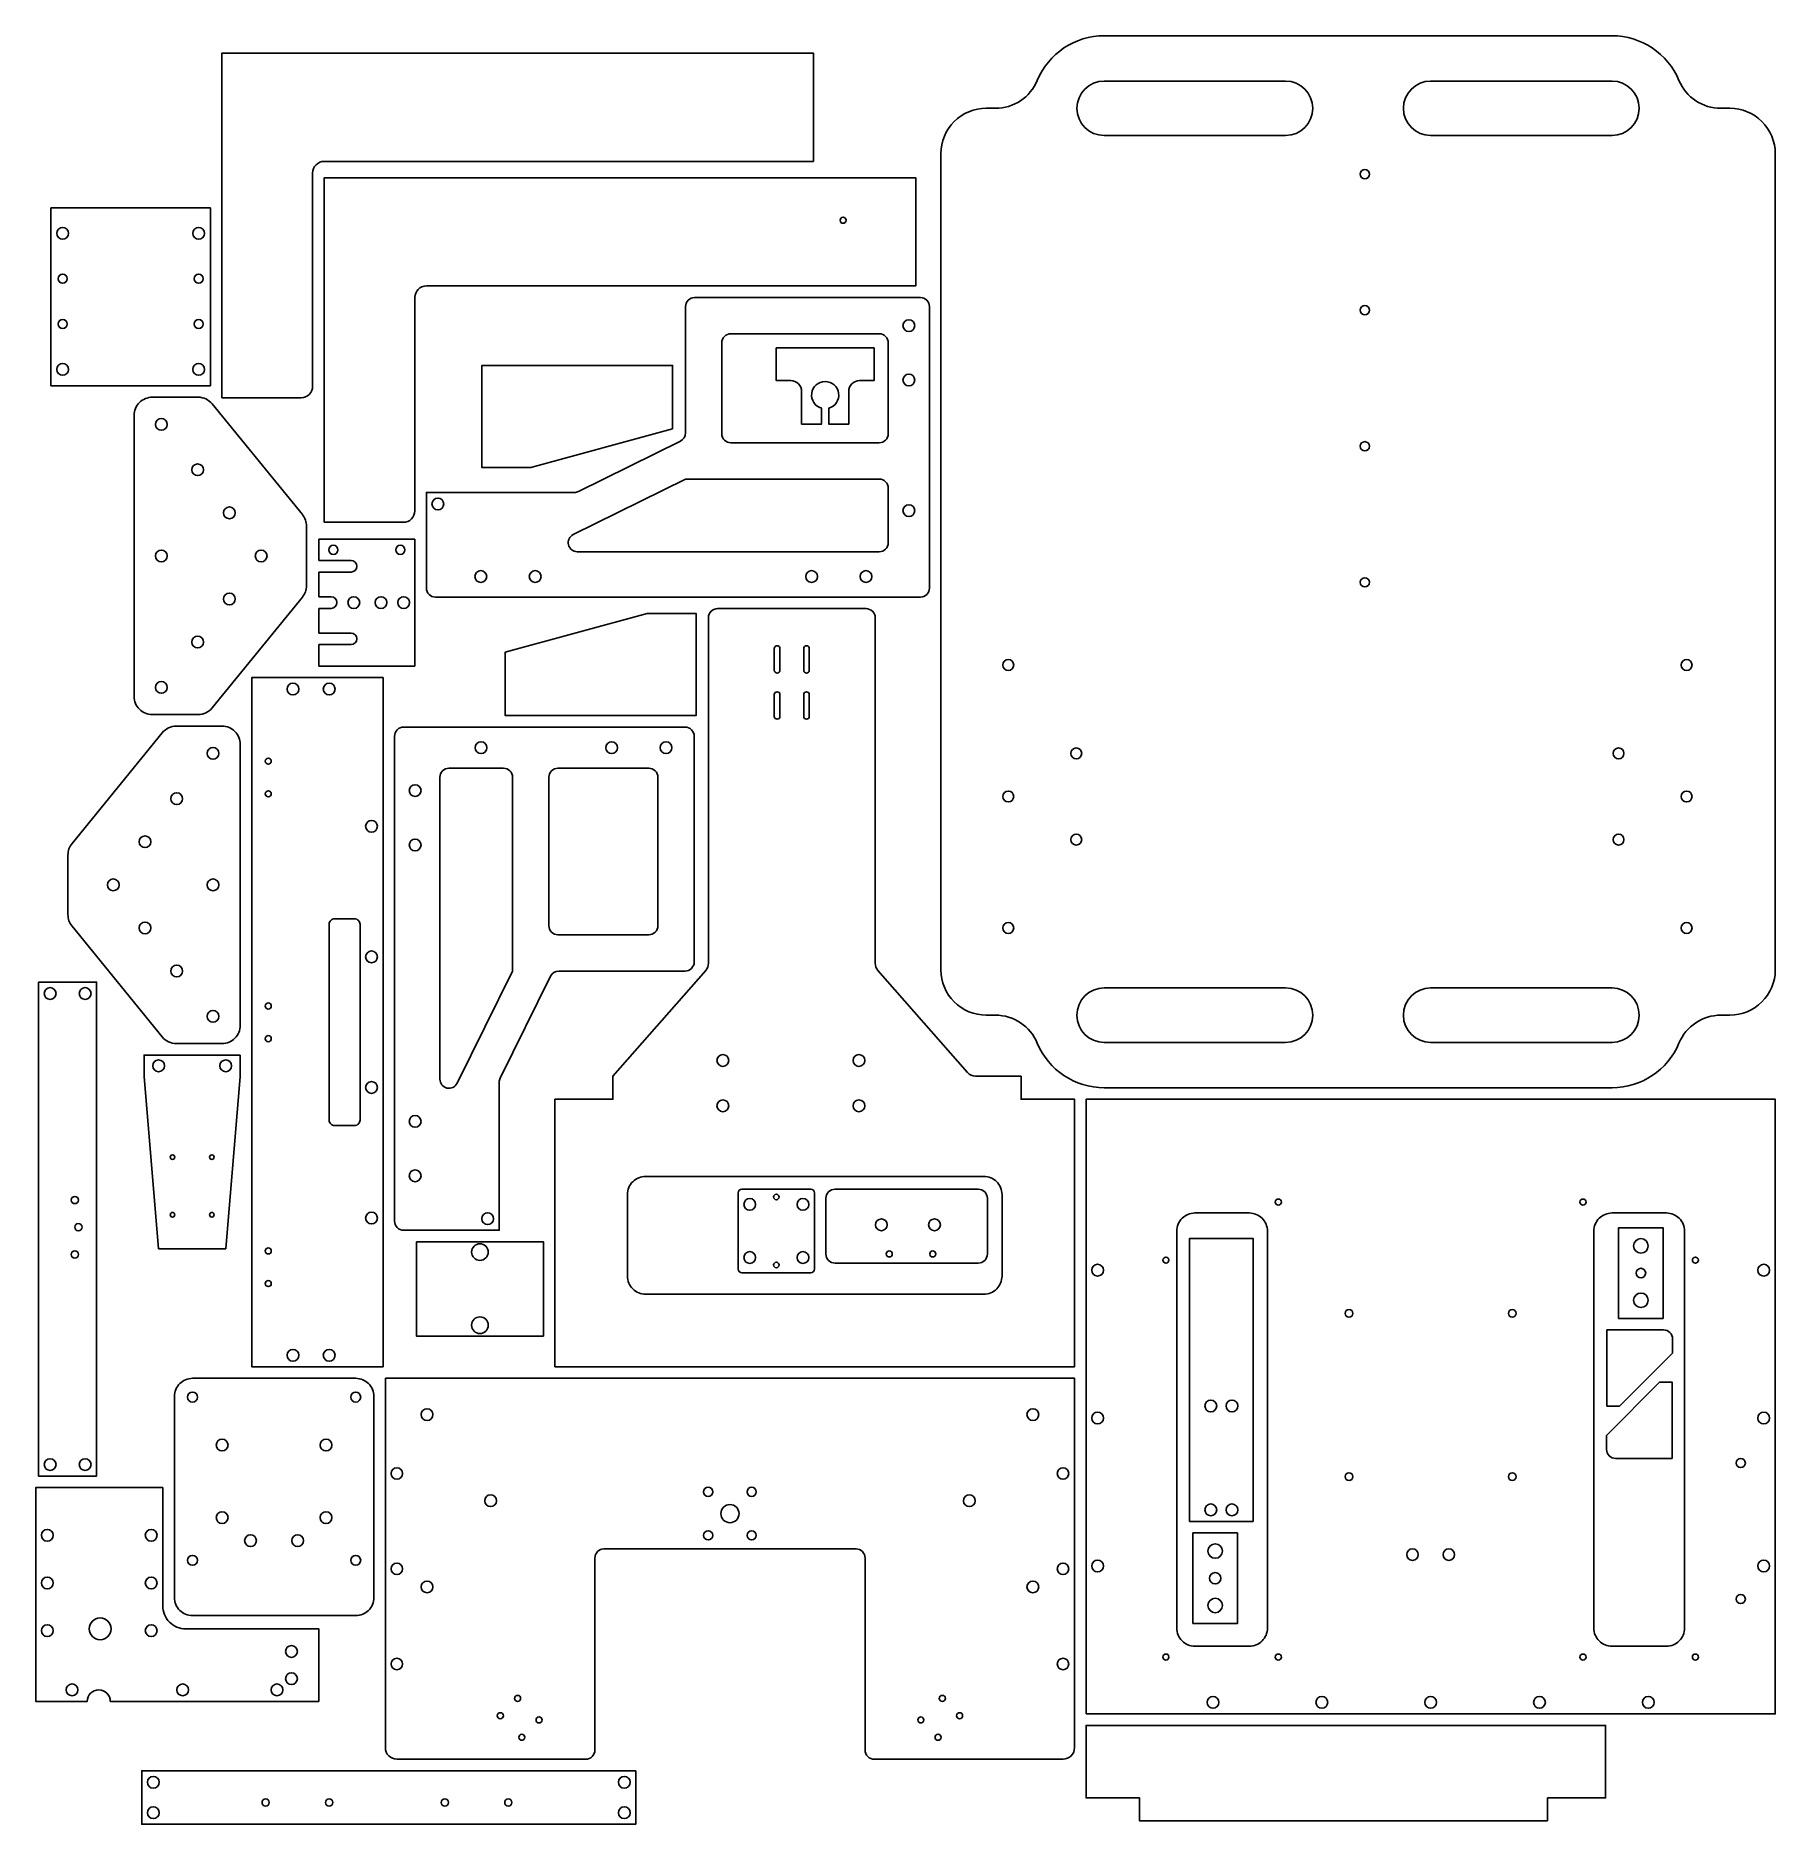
# Model space of a CAD drawing. Header units: millimetres. Extents: x -970 to -11, y -992 to -6.
import ezdxf

# ---------------------------------------------------------------- set-up
doc = ezdxf.new("R2010")
doc.units = ezdxf.units.MM
doc.layers.get('0').update_dxf_attribs({"linetype": 'CONTINUOUS'})

msp = doc.modelspace()

# ---------------------------------------------------------------- linework, layer by layer
for p, q in [((-814.45, -283.85), (-814.45, -295.68)), ((-804.45, -283.85), (-814.45, -283.85)), ((-761.45, -283.85), (-804.45, -283.85)), ((-761.45, -353.85), (-761.45, -283.85)), ((-814.45, -295.68), (-796.62, -295.68)), ((-814.45, -302.03), (-814.45, -315.68)), ((-796.62, -302.03), (-814.45, -302.03)), ((-814.45, -315.68), (-807.62, -315.68)), ((-814.45, -322.03), (-814.45, -335.68)), ((-807.62, -322.03), (-814.45, -322.03)), ((-814.45, -335.68), (-800.32, -335.68)), ((-814.45, -342.03), (-814.45, -353.85)), ((-800.32, -342.03), (-814.45, -342.03)), ((-796.62, -335.68), (-800.32, -335.68)), ((-800.32, -342.03), (-796.62, -342.03)), ((-814.45, -353.85), (-804.45, -353.85)), ((-804.45, -353.85), (-800.32, -353.85)), ((-774.92, -353.85), (-800.32, -353.85)), ((-774.92, -353.85), (-761.45, -353.85))]:
    msp.add_line(p, q)
for points in [[(-11.35, -71.35, 0.414214), (-36.35, -46.35), (-41.35, -46.35, -0.302776), (-64.43, -30.97, 0.302776), (-101.35, -6.35), (-381.35, -6.35, 0.302776), (-418.27, -30.97, -0.302776), (-441.35, -46.35), (-446.35, -46.35, 0.414214), (-471.35, -71.35), (-471.35, -521.35, 0.414214), (-446.35, -546.35), (-441.35, -546.35, -0.302776), (-418.27, -561.73, 0.302776), (-381.35, -586.35), (-101.35, -586.35, 0.302776), (-64.43, -561.73, -0.302776), (-41.35, -546.35), (-36.35, -546.35, 0.414214), (-11.35, -521.35)], [(-824.15, -205.92, 0.414214), (-817.8, -199.57), (-817.8, -81.97, -0.414214), (-811.45, -75.62), (-541.65, -75.62), (-541.65, -15.92), (-867.8, -15.92), (-867.8, -205.92)], [(-281.35, -61.35), (-381.35, -61.35, -1), (-381.35, -31.35), (-281.35, -31.35, -1)], [(-201.35, -31.35), (-101.35, -31.35, -1), (-101.35, -61.35), (-201.35, -61.35, -1)], [(-767.8, -274.6, 0.414214), (-761.45, -268.25), (-761.45, -150.65, -0.414214), (-755.1, -144.3), (-485.3, -144.3), (-485.3, -84.6), (-811.45, -84.6), (-811.45, -274.6)], [(-482.7, -315.85, 0.414214), (-477.7, -310.85), (-477.7, -155.65, 0.414214), (-482.7, -150.65), (-607.2, -150.65, 0.414214), (-612.2, -155.65), (-612.2, -225.33, -0.285214), (-614.98, -229.81), (-671.2, -257.63, -0.11537), (-673.42, -258.15), (-755.1, -258.15), (-755.1, -310.85, 0.414214), (-750.1, -315.85)], [(-505.4, -230.75), (-587.2, -230.75, -0.414214), (-592.2, -225.75), (-592.2, -175.65, -0.414214), (-587.2, -170.65), (-505.4, -170.65, -0.414214), (-500.4, -175.65), (-500.4, -225.75, -0.414214)], [(-516.21, -196.46), (-508.21, -196.46), (-508.21, -178.46), (-562.21, -178.46), (-562.21, -196.46), (-554.21, -196.46, -0.414214), (-548.21, -202.46), (-548.21, -220.46), (-537.21, -220.46), (-537.21, -211.69, -7.364208), (-533.21, -211.69), (-533.21, -220.46), (-522.21, -220.46), (-522.21, -202.46, -0.414214)], [(-916.22, -215.63), (-916.22, -370.63, 0.414214), (-906.22, -380.63), (-880.98, -380.63, 0.225481), (-873.22, -376.95), (-823.47, -315.89, 0.172612), (-821.22, -309.58), (-821.22, -276.69, 0.172612), (-823.47, -270.38), (-873.22, -209.32, 0.225481), (-880.98, -205.63), (-906.22, -205.63, 0.414214)], [(-505.4, -290.85), (-671.86, -290.85, -0.793127), (-674.08, -281.37), (-612.2, -250.75), (-505.4, -250.75, -0.414214), (-500.4, -255.75), (-500.4, -285.85, -0.414214)], [(-512.6, -322.2), (-594.59, -322.2, 0.414214), (-599.59, -327.2), (-599.59, -517.74, -0.181926), (-601.08, -521.7), (-652.2, -580), (-652.2, -592.7), (-684.2, -592.7), (-684.2, -740.2), (-397.7, -740.2), (-397.7, -592.7), (-427.2, -592.7), (-427.2, -579.98), (-452.28, -579.98, -0.215966), (-456.79, -577.94), (-506.11, -521.7, -0.181969), (-507.6, -517.74), (-507.6, -327.2, 0.414214)], [(-560.15, -344.2, 1), (-563.25, -344.2), (-563.25, -356.2, 1), (-560.15, -356.2)], [(-543.95, -344.2, 1), (-547.05, -344.2), (-547.05, -356.2, 1), (-543.95, -356.2)], [(-560.15, -369.6, 1), (-563.25, -369.6), (-563.25, -381.6, 1), (-560.15, -381.6)], [(-543.95, -369.6, 1), (-547.05, -369.6), (-547.05, -381.6, 1), (-543.95, -381.6)], [(-867.73, -386.98), (-892.98, -386.98, 0.225481), (-900.73, -390.67), (-950.49, -451.73, 0.172612), (-952.73, -458.04), (-952.73, -490.93, 0.172612), (-950.49, -497.24), (-900.73, -558.3, 0.225481), (-892.98, -561.98), (-867.73, -561.98, 0.414214), (-857.73, -551.98), (-857.73, -396.98, 0.414214)], [(-767.63, -387.5, 0.414214), (-772.63, -392.5), (-772.63, -659.9, 0.414214), (-767.63, -664.9), (-714.93, -664.9), (-714.93, -583.22, -0.11537), (-714.41, -581.01), (-686.6, -524.78, -0.285214), (-682.11, -522), (-612.43, -522, 0.414214), (-607.43, -517), (-607.43, -392.5, 0.414214), (-612.43, -387.5)], [(-707.53, -415.2), (-707.53, -522), (-738.15, -583.88, -0.793127), (-747.63, -581.66), (-747.63, -415.2, -0.414214), (-742.63, -410.2), (-712.53, -410.2, -0.414214)], [(-627.43, -415.2), (-627.43, -497, -0.414214), (-632.43, -502), (-682.53, -502, -0.414214), (-687.53, -497), (-687.53, -415.2, -0.414214), (-682.53, -410.2), (-632.43, -410.2, -0.414214)], [(-808.68, -604.2), (-808.68, -496.2, -0.414214), (-805.68, -493.2), (-794.68, -493.2, -0.414214), (-791.68, -496.2), (-791.68, -604.2, -0.414214), (-794.68, -607.2), (-805.68, -607.2, -0.414214)], [(-281.35, -561.35), (-381.35, -561.35, -1), (-381.35, -531.35), (-281.35, -531.35, -1)], [(-201.35, -531.35), (-101.35, -531.35, -1), (-101.35, -561.35), (-201.35, -561.35, -1)], [(-644.2, -690.2), (-644.2, -645.2, -0.414214), (-634.2, -635.2), (-447.7, -635.2, -0.414214), (-437.7, -645.2), (-437.7, -690.2, -0.414214), (-447.7, -700.2), (-634.2, -700.2, -0.414214)], [(-543.13, -688.31), (-581.13, -688.31, -0.414214), (-583.13, -686.31), (-583.13, -644.31, -0.414214), (-581.13, -642.31), (-543.13, -642.31, -0.414214), (-541.13, -644.31), (-541.13, -686.31, -0.414214)], [(-445.78, -647.31, 0.414214), (-450.78, -642.31), (-529.78, -642.31, 0.414214), (-534.78, -647.31), (-534.78, -678.05, 0.414214), (-529.78, -683.05), (-450.78, -683.05, 0.414214), (-445.78, -678.05)], [(-291.35, -665.4), (-291.35, -884.25, -0.414214), (-301.35, -894.25), (-331.35, -894.25, -0.414214), (-341.35, -884.25), (-341.35, -665.4, -0.414214), (-331.35, -655.4), (-301.35, -655.4, -0.414214)], [(-61.35, -665.4), (-61.35, -884.25, -0.414214), (-71.35, -894.25), (-101.35, -894.25, -0.414214), (-111.35, -884.25), (-111.35, -665.4, -0.414214), (-101.35, -655.4), (-71.35, -655.4, -0.414214)], [(-104.14, -719.89), (-104.14, -761.89), (-97.2, -761.89), (-67.94, -732.63), (-67.94, -724.89, 0.414214), (-72.94, -719.89)], [(-894.05, -867.4), (-894.05, -756.55, -0.414214), (-884.05, -746.55), (-794.05, -746.55, -0.414214), (-784.05, -756.55), (-784.05, -867.4, -0.414214), (-794.05, -877.4), (-884.05, -877.4, -0.414214)], [(-777.7, -746.55), (-777.7, -950.2, 0.414214), (-771.35, -956.55), (-667.2, -956.55, 0.414214), (-662.2, -951.55), (-662.2, -845.64, -0.414214), (-657.2, -840.64), (-518.2, -840.64, -0.414214), (-513.2, -845.64), (-513.2, -951.55, 0.414214), (-508.2, -956.55), (-404.05, -956.55, 0.414214), (-397.7, -950.2), (-397.7, -746.55)], [(-68.15, -790.76), (-68.15, -748.76), (-75.09, -748.76), (-104.35, -778.02), (-104.35, -785.76, 0.414214), (-99.35, -790.76)], [(-900.47, -806.8), (-970.47, -806.8), (-970.47, -924.66), (-942.08, -924.66, -1), (-929.38, -924.66), (-814.47, -924.66), (-814.47, -884.66), (-887.77, -884.66, -0.414214), (-900.47, -871.96)]]:
    msp.add_lwpolyline(points, format="xyb", close=True)
for points in [[(-874.15, -101.28), (-962.15, -101.28), (-962.15, -199.28), (-874.15, -199.28)], [(-619.3, -223.12), (-619.3, -188.12), (-724.46, -188.12), (-724.46, -244.47), (-697.46, -244.47)], [(-711.58, -346.15), (-711.58, -381.15), (-606.42, -381.15), (-606.42, -324.8), (-633.42, -324.8)], [(-778.98, -740.2), (-778.98, -360.2), (-851.38, -360.2), (-851.38, -740.2)], [(-968.91, -800.45), (-936.91, -800.45), (-936.91, -528.05), (-968.91, -528.05)], [(-857.73, -568.33), (-910.73, -568.33), (-910.73, -580.16), (-902.73, -675.16), (-865.73, -675.16), (-857.73, -580.16)], [(-391.35, -931.55), (-11.35, -931.55), (-11.35, -592.7), (-391.35, -592.7)], [(-334.24, -825.44), (-334.24, -690.79), (-334.24, -678.09), (-334.24, -669.44), (-299.24, -669.44), (-299.24, -678.09), (-299.24, -690.79), (-299.24, -825.44)], [(-97.68, -713.54), (-73.18, -713.54), (-73.18, -663.54), (-97.68, -663.54)], [(-760.55, -671.25), (-690.55, -671.25), (-690.55, -723.25), (-760.55, -723.25)], [(-332.4, -881.79), (-307.9, -881.79), (-307.9, -831.79), (-332.4, -831.79)], [(-136.85, -990.6), (-136.85, -977.9), (-104.85, -977.9), (-104.85, -937.9), (-391.35, -937.9), (-391.35, -977.9), (-361.85, -977.9), (-361.85, -990.6)], [(-639.63, -962.9), (-912.03, -962.9), (-912.03, -992.4), (-639.63, -992.4)]]:
    msp.add_lwpolyline(points, close=True)
for centre, radius in [((-237.65, -82.65), 2.52), ((-525.3, -108.05), 1.67), ((-955.65, -115.28), 3.25), ((-880.65, -115.28), 3.25), ((-955.65, -140.28), 2.52), ((-880.65, -140.28), 2.52), ((-237.65, -157.65), 2.52), ((-955.65, -165.28), 2.52), ((-880.65, -165.28), 2.52), ((-489.05, -166.15), 3.25), ((-955.65, -190.28), 3.25), ((-880.65, -190.28), 3.25), ((-489.05, -196.15), 3.25), ((-901.22, -220.63), 3.25), ((-237.65, -232.65), 2.52), ((-881.22, -245.63), 3.25), ((-863.72, -269.38), 3.25), ((-748.75, -264.5), 3.25), ((-489.05, -268.15), 3.25), ((-901.22, -293.13), 3.25), ((-846.22, -293.13), 3.25), ((-806.45, -289.76), 2.52), ((-769.45, -289.76), 2.52), ((-725.1, -304.5), 3.25), ((-695.1, -304.5), 3.25), ((-542.7, -304.5), 3.25), ((-512.7, -304.5), 3.25), ((-237.65, -307.65), 2.52), ((-863.72, -316.88), 3.25), ((-795.12, -318.85), 3.25), ((-780.12, -318.85), 3.25), ((-767.62, -318.85), 3.25), ((-881.22, -340.63), 3.25), ((-434.24, -353.27), 3), ((-60.24, -353.27), 3), ((-901.22, -365.63), 3.25), ((-828.68, -366.55), 3.25), ((-808.68, -366.55), 3.25), ((-872.73, -401.98), 3.25), ((-724.93, -398.85), 3.25), ((-652.93, -398.85), 3.25), ((-622.93, -398.85), 3.25), ((-396.74, -402.02), 3), ((-97.74, -402.02), 3), ((-842.29, -406.29), 1.67), ((-892.73, -426.98), 3.25), ((-842.29, -424.29), 1.67), ((-761.28, -422.5), 3.25), ((-434.24, -425.77), 3), ((-60.24, -425.77), 3), ((-785.33, -442.2), 3.25), ((-910.23, -450.73), 3.25), ((-761.28, -452.5), 3.25), ((-396.74, -449.52), 3), ((-97.74, -449.52), 3), ((-927.73, -474.48), 3.25), ((-872.73, -474.48), 3.25), ((-910.23, -498.23), 3.25), ((-434.24, -498.27), 3), ((-60.24, -498.27), 3), ((-785.33, -514.2), 3.25), ((-892.73, -521.98), 3.25), ((-962.56, -534.4), 3.25), ((-943.26, -534.4), 3.25), ((-842.29, -541.29), 1.67), ((-872.73, -546.98), 3.25), ((-842.29, -559.29), 1.67), ((-902.73, -574.25), 3.25), ((-865.73, -574.25), 3.25), ((-591.6, -571.3), 3.25), ((-516.6, -571.3), 3.25), ((-785.33, -586.2), 3.25), ((-591.6, -596.3), 3.25), ((-516.6, -596.3), 3.25), ((-761.28, -604.9), 3.25), ((-895.08, -624.63), 1.26), ((-873.38, -624.63), 1.26), ((-761.28, -634.9), 3.25), ((-948.91, -648.25), 2), ((-576.78, -650.66), 3.25), ((-562.13, -646.56), 1.5), ((-547.48, -650.66), 3.25), ((-285.35, -649.4), 1.67), ((-117.35, -649.4), 1.67), ((-895.08, -656.38), 1.26), ((-873.38, -656.38), 1.26), ((-785.33, -658.2), 3.25), ((-721.28, -658.55), 3.25), ((-504.23, -661.9), 3.25), ((-474.93, -661.9), 3.25), ((-946.96, -663.25), 2), ((-85.43, -673.54), 4), ((-948.91, -678.25), 2), ((-842.29, -676.29), 1.67), ((-725.55, -676.93), 4.6), ((-576.78, -679.96), 3.25), ((-547.48, -679.96), 3.25), ((-499.87, -677.97), 1.67), ((-475.86, -677.97), 1.67), ((-347.35, -681.4), 1.67), ((-55.35, -681.4), 1.67), ((-562.13, -684.06), 1.5), ((-385, -686.94), 3.25), ((-85.43, -688.54), 2.64), ((-17.7, -686.94), 3.25), ((-842.29, -694.29), 1.67), ((-85.43, -703.54), 4), ((-246.35, -710.75), 2.12), ((-156.35, -710.75), 2.12), ((-725.55, -717.25), 4.6), ((-828.68, -733.85), 3.25), ((-808.68, -733.85), 3.25), ((-884.05, -756.9), 2.75), ((-794.05, -756.9), 2.75), ((-322.58, -761.79), 3.25), ((-310.91, -761.79), 3.25), ((-754.7, -766.55), 3.25), ((-420.7, -766.55), 3.25), ((-385, -768.47), 3.25), ((-17.7, -768.47), 3.25), ((-867.7, -783.35), 3.25), ((-810.4, -783.35), 3.25), ((-962.56, -794.1), 3.25), ((-943.26, -794.1), 3.25), ((-771.35, -799.05), 3.17), ((-404.05, -799.05), 3.17), ((-246.35, -800.75), 2.12), ((-156.35, -800.75), 2.12), ((-30.35, -793.25), 2.52), ((-599.7, -809.14), 2.52), ((-575.7, -809.14), 2.52), ((-719.7, -814.05), 3.25), ((-587.7, -821.14), 5), ((-455.7, -814.05), 3.25), ((-322.58, -819.09), 3.25), ((-310.91, -819.09), 3.25), ((-867.7, -823.35), 3.25), ((-810.4, -823.35), 3.25), ((-964.12, -833.09), 3.25), ((-906.82, -833.09), 3.25), ((-852.05, -836.05), 3.25), ((-826.05, -836.05), 3.25), ((-599.7, -833.14), 2.52), ((-575.7, -833.14), 2.52), ((-320.15, -841.79), 4), ((-884.05, -846.9), 2.75), ((-794.05, -846.9), 2.75), ((-385, -850.01), 3.25), ((-211.35, -843.75), 3.17), ((-191.35, -843.75), 3.17), ((-17.7, -850.01), 3.25), ((-964.12, -859.38), 3.25), ((-906.82, -859.38), 3.25), ((-771.35, -851.55), 3.17), ((-404.05, -851.55), 3.17), ((-320.15, -856.79), 3.12), ((-754.7, -861.55), 3.25), ((-420.7, -861.55), 3.25), ((-30.35, -868.25), 2.52), ((-320.15, -871.79), 4), ((-964.12, -885.67), 3.25), ((-934.97, -884.66), 6), ((-906.82, -885.67), 3.25), ((-829.47, -897.16), 3.25), ((-771.35, -904.05), 3.17), ((-404.05, -904.05), 3.17), ((-347.35, -900.25), 1.67), ((-285.35, -900.25), 1.67), ((-117.35, -900.25), 1.67), ((-55.35, -900.25), 1.67), ((-950.47, -918.31), 3.25), ((-889.47, -918.31), 3.25), ((-837.47, -918.31), 3.25), ((-829.47, -912.16), 3.25), ((-704.81, -923.05), 1.67), ((-470.59, -923.05), 1.67), ((-321.35, -925.2), 3.25), ((-261.35, -925.2), 3.25), ((-201.35, -925.2), 3.25), ((-141.35, -925.2), 3.25), ((-81.35, -925.2), 3.25), ((-714.32, -932.57), 1.67), ((-692.95, -934.91), 1.67), ((-482.45, -934.91), 1.67), ((-461.08, -932.57), 1.67), ((-702.47, -944.43), 1.67), ((-472.93, -944.43), 1.67), ((-905.68, -969.25), 3.25), ((-645.98, -969.25), 3.25), ((-905.68, -986.05), 3.25), ((-843.73, -980.4), 2), ((-808.73, -980.4), 2), ((-744.92, -980.4), 2), ((-709.92, -980.4), 2), ((-645.98, -986.05), 3.25)]:
    msp.add_circle(centre, radius)
for centre in [(-796.62, -298.85), (-807.62, -318.85), (-796.62, -338.85)]:
    msp.add_arc(centre, 3.18, -90, 90)

doc.saveas('drawing.dxf')
